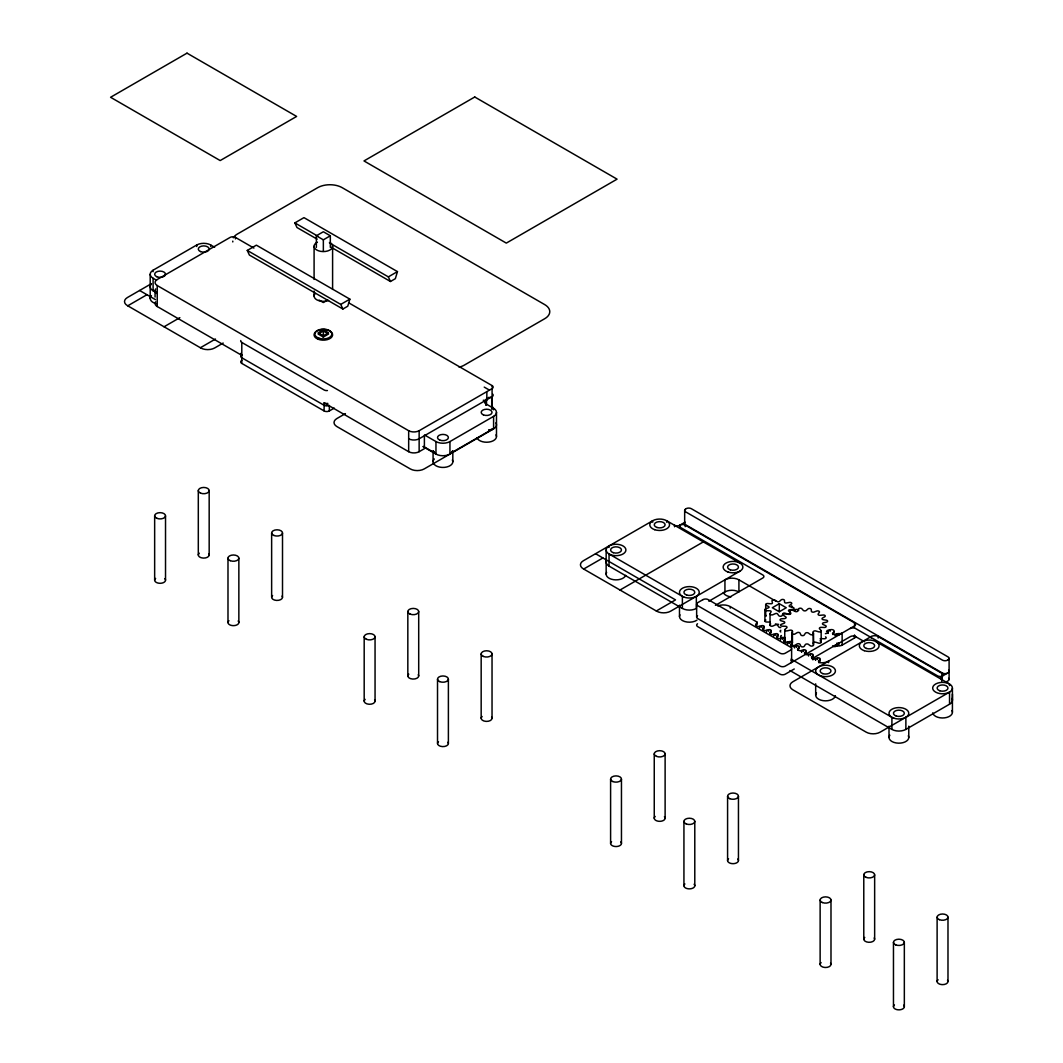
<?xml version="1.0" encoding="UTF-8"?>
<svg xmlns="http://www.w3.org/2000/svg" width="1063" height="1063" viewBox="0 0 1063 1063"><rect width="100%" height="100%" fill="white"/><g stroke="black" fill="none" stroke-linecap="round" stroke-linejoin="round"><path stroke-width="1.5" d="M155.065 297.042L155.065 290.598M952.421 700.172L952.421 694.126M349.873 299.141L347.76 306.21L342.871 309.027L249.393 255.054L247.267 250.43L256.382 245.168L349.873 299.141L340.758 304.403L247.267 250.43M317.106 239.148L296.976 227.522L294.863 222.898L303.965 217.636L397.456 271.61L395.343 278.679L390.466 281.496L331.497 247.453M770.662 623.848L770.104 624.858A1.807 1.05 0 0 0 770.795 626.027A1.807 1.05 0 0 0 772.934 626.001L775.259 624.964A1.807 1.05 0 0 1 776.628 624.752A1.807 1.05 0 0 1 777.638 625.323L778.741 626.891A1.807 1.05 0 0 0 780.774 627.529M756.59 626.134L756.444 626.054A2.658 1.528 0 0 1 755.939 624.3L757.095 623.024A1.807 1.05 0 0 0 756.803 621.921L730.268 606.601A9.873 5.7 0 0 0 717.684 605.937M827.094 630.465A1.807 1.05 0 0 0 828.25 630.359L830.336 629.734A2.658 1.528 0 0 1 833.365 630.027A2.658 1.528 0 0 1 833.884 631.781L832.781 634.491M756.298 625.961L756.444 626.054A2.658 1.528 0 0 0 759.487 626.346L759.66 627.795L759.779 626.253L761.573 625.708A1.807 1.05 0 0 1 763.699 625.894A1.807 1.05 0 0 1 764.018 627.13L762.915 628.326A2.658 1.528 0 0 0 763.433 630.08L763.579 630.16M763.287 630L763.433 630.08A2.658 1.528 0 0 0 766.463 630.372L768.549 629.748A1.807 1.05 0 0 1 770.675 629.934A1.807 1.05 0 0 1 770.994 631.156L769.997 633.774M770.276 634.026L770.409 634.119A2.658 1.528 0 0 0 773.452 634.412L775.538 633.774A1.807 1.05 0 0 1 777.664 633.96A1.807 1.05 0 0 1 777.983 635.182L776.88 636.392A2.658 1.528 0 0 0 777.398 638.145L777.545 638.225M784.534 642.265L784.374 642.185A2.658 1.528 0 0 1 783.869 640.431L784.972 639.222L784.972 640.737M794.579 647.965L794.699 646.424L796.493 645.879A1.807 1.05 0 0 1 798.619 646.065A1.807 1.05 0 0 1 798.938 647.287L797.941 649.905M801.688 651.964L801.688 650.45L803.469 649.905A1.807 1.05 0 0 1 805.595 650.091A1.807 1.05 0 0 1 805.927 651.313L804.983 653.865M808.558 656.03L808.664 654.489L810.458 653.944A1.807 1.05 0 0 1 812.584 654.13A1.807 1.05 0 0 1 812.903 655.353L811.906 658.715M815.653 660.03L815.653 658.515L817.447 657.97A1.807 1.05 0 0 1 819.573 658.156A1.807 1.05 0 0 1 819.892 659.379L818.895 662.754M769.997 632.259L769.904 632.365A2.658 1.528 0 0 0 770.409 634.119L770.569 634.199M797.835 648.496L797.941 648.39A2.658 1.528 0 0 0 798.353 650.25L798.499 650.33M811.906 656.456L811.813 656.562A2.658 1.528 0 0 0 812.318 658.303L812.464 658.396M785.358 640.325L785.052 640.577A1.807 1.05 0 0 0 785.145 641.826A1.807 1.05 0 0 0 787.231 642.132L789.955 641.507A1.807 1.05 0 0 1 791.762 641.667A1.807 1.05 0 0 1 792.413 642.65L791.908 644.324A1.807 1.05 0 0 0 792.878 645.44A1.807 1.05 0 0 0 795.004 645.228L797.051 644.019A1.807 1.05 0 0 1 798.818 643.74A1.807 1.05 0 0 1 800.094 644.497L800.824 646.131A1.807 1.05 0 0 0 802.485 646.915A1.807 1.05 0 0 0 804.279 646.238L805.289 644.643A1.807 1.05 0 0 1 806.711 643.979A1.807 1.05 0 0 1 808.412 644.364L810.232 645.693A1.807 1.05 0 0 0 812.305 646.025A1.807 1.05 0 0 0 813.461 644.975L813.261 631.927A1.807 1.05 0 0 1 814.085 631.05A1.807 1.05 0 0 1 815.919 630.997L818.523 631.794A1.807 1.05 0 0 0 820.636 631.608A1.807 1.05 0 0 0 820.968 630.372L819.6 628.884A1.807 1.05 0 0 1 819.679 627.821A1.807 1.05 0 0 1 821.314 627.343L824.25 627.462A1.807 1.05 0 0 0 826.057 626.785A1.807 1.05 0 0 0 825.486 625.589L823.187 624.552A1.807 1.05 0 0 1 822.51 623.556A1.807 1.05 0 0 1 823.679 622.745L826.429 622.161A1.807 1.05 0 0 0 827.612 621.124A1.807 1.05 0 0 0 826.243 620.167L823.4 619.742A1.807 1.05 0 0 1 822.098 618.998A1.807 1.05 0 0 1 822.589 617.988L824.689 616.806A1.807 1.05 0 0 0 825.034 615.57A1.807 1.05 0 0 0 823.121 615.025L820.224 615.304A1.807 1.05 0 0 1 818.51 614.932A1.807 1.05 0 0 1 818.231 613.883L819.321 612.315A1.807 1.05 0 0 0 818.776 611.119A1.807 1.05 0 0 0 816.636 611.052L814.192 611.996A1.807 1.05 0 0 1 812.371 612.062A1.807 1.05 0 0 1 811.375 611.172L811.268 609.484A1.807 1.05 0 0 0 809.926 608.514A1.807 1.05 0 0 0 807.92 608.966L806.352 610.388A1.807 1.05 0 0 1 804.731 610.88A1.807 1.05 0 0 1 803.203 610.295L801.901 608.78A1.807 1.05 0 0 0 799.987 608.209A1.807 1.05 0 0 0 798.486 609.086L798.061 610.773A1.807 1.05 0 0 1 796.918 611.597A1.807 1.05 0 0 1 795.111 611.424L792.852 610.335A1.807 1.05 0 0 0 790.713 610.268A1.807 1.05 0 0 0 789.955 611.424L790.752 613.059A1.807 1.05 0 0 1 790.287 614.082A1.807 1.05 0 0 1 788.52 614.348L785.69 613.883A1.807 1.05 0 0 0 783.683 614.321A1.807 1.05 0 0 0 783.803 615.557L785.69 616.859A1.807 1.05 0 0 1 785.982 617.909A1.807 1.05 0 0 1 784.547 618.573L781.65 618.812A1.807 1.05 0 0 0 780.109 619.689A1.807 1.05 0 0 0 781.106 620.792L783.737 621.536A1.807 1.05 0 0 1 784.746 622.413A1.807 1.05 0 0 1 783.896 623.356L781.425 624.26A1.807 1.05 0 0 0 780.641 625.416A1.807 1.05 0 0 0 782.315 626.187L785.251 626.253A1.807 1.05 0 0 1 786.793 626.825A1.807 1.05 0 0 1 786.686 627.888L785.052 629.296A1.807 1.05 0 0 0 785.145 630.532A1.807 1.05 0 0 0 787.231 630.851L789.955 630.213A1.807 1.05 0 0 1 791.762 630.372A1.807 1.05 0 0 1 792.413 631.369L791.908 633.03A1.807 1.05 0 0 0 792.878 634.146A1.807 1.05 0 0 0 795.004 633.947L797.051 632.724A1.807 1.05 0 0 1 798.818 632.445A1.807 1.05 0 0 1 800.094 633.203L800.824 634.837A1.807 1.05 0 0 0 802.485 635.634A1.807 1.05 0 0 0 804.279 634.943L805.289 633.362A1.807 1.05 0 0 1 806.711 632.684A1.807 1.05 0 0 1 808.412 633.07L810.232 634.398A1.807 1.05 0 0 0 812.305 634.731A1.807 1.05 0 0 0 813.461 633.681L813.275 631.993M155.397 291.687L153.099 290.358L153.099 278.267A9.873 5.7 0 0 1 153.099 270.201L196.748 244.995A9.873 5.7 0 0 1 210.726 244.995L214.646 247.267M151.451 283.648L127.387 297.547A9.873 5.7 0 0 0 127.387 305.599L200.721 347.946A9.873 5.7 0 0 0 214.699 347.946L223.19 343.043M127.746 305.812L146.946 294.717M316.362 247.347L316.362 235.787L323.351 231.761L330.327 235.787L330.327 247.347M164.061 326.779L179.86 317.651M316.362 235.787L323.351 239.826L330.327 235.787M200.376 347.747L215.47 339.031M327.537 300.111L323.351 302.53L319.152 300.111M329.371 242.829L388.34 276.872L397.456 271.61M323.351 330.978L318.103 334.008L323.351 337.037L328.587 334.008L323.351 330.978L323.351 337.37M240.769 340.532A3.707 2.139 0 0 0 241.793 342.445L241.793 363.413L324.109 410.929A3.707 2.139 0 0 0 329.344 410.929L334.26 408.099M345.422 413.613L336.918 418.516A9.873 5.7 0 0 0 336.918 426.582L410.265 468.916A9.873 5.7 0 0 0 424.23 468.916L493.591 428.867M253.898 248.078L235.401 237.394A3.707 2.139 0 0 0 230.166 237.394L157.231 279.503A7.414 4.279 0 0 0 157.231 285.548L408.67 430.714A7.414 4.279 0 0 0 419.141 430.714L492.076 388.62A3.707 2.139 0 0 0 492.076 385.59L348.691 302.809M324.109 410.929L324.109 402.864L408.67 451.695A7.414 4.279 0 0 0 419.141 451.695L424.389 448.666L424.389 435.764M424.509 434.953L435.963 441.57A9.873 5.7 0 0 0 449.941 441.57L493.591 416.377A9.873 5.7 0 0 0 493.591 408.312L485.738 403.767A3.707 2.139 0 0 1 485.738 400.751L485.738 405.282M449.941 441.57L449.941 453.675L493.591 428.469L493.591 416.377M583.68 569.037L602.894 557.955M674.527 526.783L674.527 525.268A3.707 2.139 0 0 0 679.762 525.268L679.988 525.135A3.707 2.139 0 0 1 685.236 525.135L854.506 622.865A3.707 2.139 0 0 1 854.506 625.881L854.506 627.396M620.008 590.018L703.334 541.904M656.323 610.986L675.523 599.891L595.559 553.717M740.007 571.137L670.633 611.185A9.873 5.7 0 0 1 656.668 611.185L583.335 568.838A9.873 5.7 0 0 1 583.335 560.772L652.695 520.737L652.695 522.239M708.862 601.22L724.939 591.932A9.873 5.7 0 0 1 738.918 591.932L738.918 579.827A9.873 5.7 0 0 0 724.939 579.827L724.939 591.932M715.439 605.339L762.809 577.993A3.707 2.139 0 0 0 762.809 574.963L680.865 527.647A3.707 2.139 0 0 1 680.865 524.63L685.117 522.172A3.707 2.139 0 0 0 685.755 524.83L942.429 673.025A3.707 2.139 0 0 0 947.678 673.025M779.285 603.691L772.309 607.73L779.285 611.756L786.275 607.73L779.285 603.691L779.285 611.756M854.506 625.881L785.291 666.102A3.707 2.139 0 0 1 780.043 666.102L697.74 618.586A3.707 2.139 0 0 1 697.554 615.676M794.26 668.986L785.291 674.168A3.707 2.139 0 0 1 780.043 674.168L697.74 626.652A3.707 2.139 0 0 1 697.514 623.768M812.969 658.183L850.36 636.604A3.707 2.139 0 0 1 855.595 636.604L864.564 641.773M837.139 642.889L837.139 645.919A2.658 1.528 0 0 1 838.906 645.733A3.707 2.139 0 0 0 842.135 645.135L854.506 637.986A3.707 2.139 0 0 0 855.569 636.245M941.911 680.878L941.911 676.347A3.707 2.139 0 0 0 941.911 673.317L878.171 636.524A4.943 2.857 0 0 0 871.195 636.524L792.865 681.755A9.873 5.7 0 0 0 792.865 689.807L866.199 732.155A9.873 5.7 0 0 0 880.177 732.155L949.538 692.106L949.538 704.211L905.875 729.404A9.873 5.7 0 0 1 891.91 729.404L789.902 670.514M941.672 681.024L941.911 676.347M945.406 682.393L948.023 680.878A3.707 2.139 0 0 0 948.634 678.34M765.918 620.021L765.759 620.074A1.807 1.05 0 0 0 764.975 621.23A1.807 1.05 0 0 0 766.662 622.014L769.585 622.081A1.807 1.05 0 0 1 770.157 622.147M793.317 610.202L795.416 609.564A2.658 1.528 0 0 1 798.831 610.149M780.614 638.385L780.428 638.438A2.658 1.528 0 0 1 777.398 638.145L777.398 638.145M794.579 646.45L794.406 646.503A2.658 1.528 0 0 1 791.364 646.211L791.231 646.131M808.558 654.516L808.372 654.569A2.658 1.528 0 0 1 805.262 654.237A2.658 1.528 0 0 1 804.917 652.416L804.917 653.931M785.039 638.345A1.807 1.05 0 0 0 782.527 637.813L780.734 638.358L780.614 639.899M791.51 646.291L791.364 646.211A2.658 1.528 0 0 1 790.859 644.457L791.948 643.248A1.807 1.05 0 0 0 791.629 642.025A1.807 1.05 0 0 0 789.503 641.839L787.71 642.384L787.71 643.899M832.781 632.99A1.807 1.05 0 0 0 833.1 634.212A1.807 1.05 0 0 0 835.226 634.398L837.139 633.814A2.658 1.528 0 0 1 838.906 633.628A3.707 2.139 0 0 0 842.135 633.03L842.135 645.135M832.621 645.812A1.807 1.05 0 0 0 835.226 646.49L837.019 645.945L837.019 643.686M795.111 609.657L795.111 611.172M830.07 629.814L830.044 631.329M795.19 609.631L795.23 611.132M825.393 633.668L826.429 633.442A1.807 1.05 0 0 0 827.612 632.485A1.807 1.05 0 0 0 826.496 631.502M785.251 637.548L782.315 637.481A1.807 1.05 0 0 1 780.641 636.71A1.807 1.05 0 0 1 781.425 635.554M294.863 222.898L317.864 236.185M484.223 387.105L489.458 390.121M740.007 563.071L666.66 520.737L666.66 522.239M876.191 641.707L949.538 684.04L949.538 685.555M738.918 579.827L775.724 601.087M153.099 278.267L156.54 280.247M423.366 446.394L435.963 453.675L435.963 441.57M153.099 290.757L155.982 292.418M423.061 446.619L435.963 454.074M791.111 659.113L891.91 717.312L891.91 729.404M241.793 342.445L324.109 389.962A3.707 2.139 0 0 0 327.417 390.546M139.612 290.478L155.49 299.646M606.614 560.334A9.873 5.7 0 0 0 609.046 566.101L682.38 608.435A9.873 5.7 0 0 0 696.345 608.435L696.345 596.343M155.676 301.799A7.414 4.279 0 0 0 157.231 306.516L241.793 355.348A3.707 2.139 0 0 1 240.796 353.394M756.71 621.868L756.71 623.383M791.457 605.83L791.603 605.923A2.658 1.528 0 0 1 792.055 607.478M812.185 658.223L812.318 658.303A2.658 1.528 0 0 0 815.361 658.608L815.534 660.057M798.207 650.157L798.353 650.25A2.658 1.528 0 0 0 801.382 650.543L801.568 651.991M784.242 642.092L784.374 642.185A2.658 1.528 0 0 0 787.417 642.477L787.603 643.926M820.105 640.737L820.968 641.667A1.807 1.05 0 0 1 820.636 642.902A1.807 1.05 0 0 1 818.523 643.088L815.919 642.291A1.807 1.05 0 0 0 814.085 642.344A1.807 1.05 0 0 0 813.275 643.288M388.34 276.872L390.466 281.496M340.758 304.403L342.871 309.027M952.421 688.08A9.873 5.7 0 0 1 937.606 693.01A9.873 5.7 0 0 1 937.606 683.137A9.873 5.7 0 0 1 952.421 688.08L952.421 712.276M949.1 658.409L949.1 679.377M947.983 917.13L947.983 981.508M941.911 673.317L941.911 674.832M937.114 917.13L937.114 981.508M908.772 726.188L908.772 737.47M905.875 717.312L905.875 729.404M904.334 942.336L904.334 1006.714M893.465 942.336L893.465 1006.714M889.013 726.188L889.013 737.47M878.171 636.524L878.171 638.039M874.65 874.796L874.65 939.174M871.195 636.524L871.195 638.039M863.781 874.796L863.781 939.174M854.506 622.865L854.506 624.38M854.506 634.956L854.506 637.986M838.906 633.628L838.906 635.143M838.906 642.703L838.906 645.733M837.139 633.814L837.139 635.329M837.019 633.854L837.019 635.368M835.226 634.398L835.226 635.913M835.226 644.989L835.226 646.49M833.777 631.887L833.724 633.468M830.987 899.989L830.987 964.367M828.582 662.634L828.582 661.133A9.873 5.7 0 0 1 821.021 662.794A2.658 1.528 0 0 1 818.895 660.482M828.25 630.359L828.25 633.389M821.168 630.851L821.168 642.145M820.131 899.989L820.131 964.367M819.892 659.379L819.892 662.408M817.447 657.97L817.447 659.485M815.68 683.841L815.68 695.136M813.461 633.761L813.461 645.055M812.903 655.353L812.903 659.884M810.458 653.944L810.458 655.446M805.927 651.313L805.927 652.828M803.469 649.905L803.469 651.42M798.938 647.287L798.938 648.802M796.493 645.879L796.493 647.38M792.44 631.17L792.44 642.451M791.895 633.189L791.948 644.763M791.616 648.656L791.616 661.571M791.005 645.799L791.005 644.284L790.952 645.866M789.503 641.839L789.503 643.354M784.746 629.841L784.746 641.122M784.029 640.258L783.963 642.584M782.527 637.813L782.527 639.315M777.983 635.182L777.983 636.697M775.538 633.774L775.538 635.289M770.994 631.156L770.994 632.671M770.024 613.883L770.024 625.177M768.549 629.748L768.549 631.249M766.755 630.293L766.649 631.834M765.692 604.595L765.692 615.889M764.922 609.71L764.922 620.991M764.018 627.13L764.018 628.632M761.573 625.708L761.573 627.223M757.029 623.091L757.029 624.606M756.085 624.127L756.032 625.708M738.453 796.16L738.453 860.538M730.268 606.601L730.268 608.116M727.584 796.16L727.584 860.538M696.65 604.169L696.65 617.072M694.79 821.367L694.79 885.745M685.236 525.135L685.236 526.65M684.665 510.413L684.665 523.315M683.934 821.367L683.934 885.745M682.38 608.435L682.38 596.343L609.046 553.996L609.046 566.101M679.988 525.135L679.988 526.65M679.762 525.268L679.762 526.783M679.483 605.206L679.483 616.5M665.119 753.826L665.119 818.204M654.25 753.826L654.25 818.204M621.456 779.02L621.456 843.397M610.6 779.02L610.6 843.397M609.046 545.93L609.046 547.445M606.149 549.97L606.149 574.166M496.487 412.338L496.487 436.534M493.591 408.312L493.591 409.813M492.076 385.59L492.076 387.105M492.076 388.62L492.076 408.777M492.036 653.891L492.036 718.269M491.731 408.976L491.731 396.884A3.707 2.139 0 0 1 488.355 397.456M486.841 391.636L486.841 399.701A3.707 2.139 0 0 1 483.266 400.259M486.495 398.492L486.495 404.95M485.964 404.392L485.964 400.605A3.707 2.139 0 0 0 486.881 398.452M481.167 653.891L481.167 718.269M452.825 451.15L452.825 461.741M448.387 679.098L448.387 743.475M437.518 679.098L437.518 743.475M433.079 451.15L433.079 461.741M419.141 430.714L419.141 451.695M418.702 611.557L418.702 675.935M408.67 430.714L408.67 451.695M407.833 611.557L407.833 675.935M375.053 636.764L375.053 701.142M364.184 636.764L364.184 701.142M332.599 246.244L332.599 289.388M329.344 405.641L329.344 410.929M323.351 239.826L323.351 251.373M314.09 246.244L314.09 279.436M314.09 291.049L314.09 296.032M282.506 532.922L282.506 597.3M271.636 532.922L271.636 597.3M238.856 558.128L238.856 622.506M235.401 237.394L235.401 238.909M232.784 241.128L232.784 241.939M227.987 558.128L227.987 622.506M210.726 244.995L210.726 246.51M209.172 490.588L209.172 554.966M198.303 490.588L198.303 554.966M196.748 244.995L196.748 246.51M165.522 515.781L165.522 580.159M157.231 285.548L157.231 306.516M154.653 515.781L154.653 580.159M153.099 270.201L153.099 271.703M150.202 274.227L150.202 298.424M492.701 394.134A3.707 2.139 0 0 1 492.076 396.685L419.141 438.78A7.414 4.279 0 0 1 408.67 438.78M492.701 407.036A3.707 2.139 0 0 1 492.953 408.777M241.793 363.413A3.707 2.139 0 0 1 241.793 360.384M329.092 405.415A3.707 2.139 0 0 1 324.109 405.282L241.793 357.766A3.707 2.139 0 0 1 241.793 354.736M327.842 403.395A3.707 2.139 0 0 1 324.109 402.864M157.231 293.614A7.414 4.279 0 0 1 155.676 288.897M156.155 303.659A9.873 5.7 0 0 1 151.451 295.66M156.035 291.528A9.873 5.7 0 0 1 153.099 290.358M452.36 460A9.873 5.7 0 0 1 441.969 467.414A9.873 5.7 0 0 1 434.315 458.964M496.022 434.807A9.873 5.7 0 0 1 489.113 442.049A9.873 5.7 0 0 1 476.942 437.704M493.591 428.469A9.873 5.7 0 0 1 488.635 430.023M452.625 450.805A9.873 5.7 0 0 1 449.941 453.675M435.963 453.675A9.873 5.7 0 0 1 433.279 450.805M328.587 300.43A9.261 5.342 0 0 1 317.119 299.992A9.261 5.342 0 0 1 315.246 293.441M329.889 242.47A9.261 5.342 0 0 1 329.689 250.137A9.261 5.342 0 0 1 316.415 249.792A9.261 5.342 0 0 1 317.412 242.138M947.678 660.123A3.707 2.139 0 0 1 942.429 660.123L685.755 511.928A3.707 2.139 0 0 1 685.755 508.898M686.1 508.699A3.707 2.139 0 0 1 691.349 508.699L948.023 656.894A3.707 2.139 0 0 1 948.023 659.91M948.634 670.275A3.707 2.139 0 0 1 948.023 672.826L942.788 675.842A3.707 2.139 0 0 1 937.539 675.842L855.595 628.539A3.707 2.139 0 0 0 850.36 628.539M790.965 660.349A3.707 2.139 0 0 1 790.527 663.073M903.643 1005.186A5.435 3.136 0 0 1 902.235 1009.186A5.435 3.136 0 0 1 895.166 1009A5.435 3.136 0 0 1 894.421 1004.934M947.532 980.259A5.435 3.136 0 0 1 942.017 984.63A5.435 3.136 0 0 1 938.071 979.727M830.548 963.131A5.435 3.136 0 0 1 825.034 967.489A5.435 3.136 0 0 1 821.088 962.6M874.198 937.925A5.435 3.136 0 0 1 868.684 942.296A5.435 3.136 0 0 1 864.737 937.393M737.762 859.01A5.435 3.136 0 0 1 736.353 863.01A5.435 3.136 0 0 1 729.284 862.824A5.435 3.136 0 0 1 728.54 858.758M694.112 884.217A5.435 3.136 0 0 1 692.691 888.216A5.435 3.136 0 0 1 685.635 888.017A5.435 3.136 0 0 1 684.891 883.964M620.779 841.883A5.435 3.136 0 0 1 619.357 845.882A5.435 3.136 0 0 1 612.301 845.683A5.435 3.136 0 0 1 611.557 841.63M664.428 816.676A5.435 3.136 0 0 1 663.02 820.676A5.435 3.136 0 0 1 655.951 820.477A5.435 3.136 0 0 1 655.207 816.424M941.672 679.509A3.707 2.139 0 0 1 941.672 676.48M951.956 698.444A9.873 5.7 0 0 1 949.538 704.211M908.307 735.742A9.873 5.7 0 0 1 898.408 743.17A9.873 5.7 0 0 1 889.837 735.211M951.956 710.536A9.873 5.7 0 0 1 944.569 717.857A9.873 5.7 0 0 1 932.729 712.861M835.385 695.72A9.873 5.7 0 0 1 823.054 700.65A9.873 5.7 0 0 1 816.49 692.863M625.695 575.335A9.873 5.7 0 0 1 613.51 579.68A9.873 5.7 0 0 1 606.614 572.426M696.943 620.154A9.873 5.7 0 0 1 684.612 621.496A9.873 5.7 0 0 1 679.948 614.773M730.999 596.875A9.873 5.7 0 0 1 723.345 592.463M780.774 631.954A1.807 1.05 0 0 1 780.8 630.306M820.078 638.863A1.807 1.05 0 0 1 821.314 638.637L824.25 638.757A1.807 1.05 0 0 0 826.057 638.079A1.807 1.05 0 0 0 825.486 636.883M765.892 616.327A1.807 1.05 0 0 1 765.918 615.331M778.634 624.353A9.261 5.342 0 0 1 775.445 623.888M447.935 742.226A5.435 3.136 0 0 1 442.421 746.598A5.435 3.136 0 0 1 438.474 741.695M491.598 717.033A5.435 3.136 0 0 1 486.083 721.392A5.435 3.136 0 0 1 482.124 716.502M374.601 699.892A5.435 3.136 0 0 1 369.087 704.264A5.435 3.136 0 0 1 365.141 699.361M418.251 674.686A5.435 3.136 0 0 1 412.75 679.058A5.435 3.136 0 0 1 408.79 674.155M282.054 596.051A5.435 3.136 0 0 1 276.553 600.422A5.435 3.136 0 0 1 272.593 595.519M238.165 620.978A5.435 3.136 0 0 1 236.757 624.978A5.435 3.136 0 0 1 229.688 624.792A5.435 3.136 0 0 1 228.944 620.726M164.831 578.644A5.435 3.136 0 0 1 163.423 582.644A5.435 3.136 0 0 1 156.354 582.444A5.435 3.136 0 0 1 155.61 578.392M208.72 553.717A5.435 3.136 0 0 1 203.206 558.088A5.435 3.136 0 0 1 199.259 553.185M155.982 291.913A9.873 5.7 0 0 1 151.411 283.994M495.863 422.848A9.873 5.7 0 0 1 488.701 430.409M452.599 451.257A9.873 5.7 0 0 1 442.952 455.748A9.873 5.7 0 0 1 433.305 451.257M233.302 237.793A17.287 9.979 0 0 1 237.394 234.033L317.717 187.659A17.287 9.979 0 0 1 342.166 187.659L544.708 304.603A17.287 9.979 0 0 1 544.708 318.714L464.385 365.087A17.287 9.979 0 0 1 459.083 367.173M782.82 613.776L782.195 615.437A1.807 1.05 0 0 1 780.574 616.248A1.807 1.05 0 0 1 778.741 615.61L777.638 614.042A1.807 1.05 0 0 0 776.628 613.457A1.807 1.05 0 0 0 775.259 613.67L772.934 614.706A1.807 1.05 0 0 1 770.795 614.733A1.807 1.05 0 0 1 770.104 613.564L770.994 611.943A1.807 1.05 0 0 0 770.874 611.132A1.807 1.05 0 0 0 769.585 610.787L766.662 610.72A1.807 1.05 0 0 1 764.975 609.949A1.807 1.05 0 0 1 765.759 608.793L768.243 607.89A1.807 1.05 0 0 0 769.054 607.212A1.807 1.05 0 0 0 768.456 606.468L766.29 605.325A1.807 1.05 0 0 1 765.865 604.116A1.807 1.05 0 0 1 767.752 603.518L770.662 603.744A1.807 1.05 0 0 0 772.017 603.532A1.807 1.05 0 0 0 772.389 602.748L772.004 601.073A1.807 1.05 0 0 1 773.027 599.984A1.807 1.05 0 0 1 775.14 600.223L777.106 601.472A1.807 1.05 0 0 0 778.395 601.817A1.807 1.05 0 0 0 779.551 601.352L781.119 599.917A1.807 1.05 0 0 1 783.125 599.466A1.807 1.05 0 0 1 784.467 600.436L784.574 602.136A1.807 1.05 0 0 0 785.185 602.867A1.807 1.05 0 0 0 786.593 602.947L789.384 602.429A1.807 1.05 0 0 1 791.43 602.827A1.807 1.05 0 0 1 791.377 604.063L789.57 605.405A1.807 1.05 0 0 0 789.211 606.189A1.807 1.05 0 0 0 790.208 606.774L792.932 607.411A1.807 1.05 0 0 1 794.048 608.474A1.807 1.05 0 0 1 792.626 609.405L789.756 609.763A1.807 1.05 0 0 0 788.6 610.242A1.807 1.05 0 0 0 788.719 611.052L790.088 612.554A1.807 1.05 0 0 1 789.769 613.776A1.807 1.05 0 0 1 787.643 613.962L785.039 613.178A1.807 1.05 0 0 0 783.63 613.112A1.807 1.05 0 0 0 782.82 613.776M187.008 53.15L110.579 97.278L220.187 160.566L296.63 116.438L187.008 53.15M474.749 96.999L363.984 160.938L506.307 243.108L617.072 179.155L474.749 96.999M323.351 329.769L318.103 332.799L323.351 335.828L328.587 332.799L323.351 329.769M702.975 599.625L697.74 602.655A3.707 2.139 0 0 0 697.74 605.684L780.043 653.2A3.707 2.139 0 0 0 785.291 653.2L790.527 650.171A3.707 2.139 0 0 0 790.527 647.154L708.21 599.625A3.707 2.139 0 0 0 702.975 599.625M777.04 637.734L777.04 636.219L776.987 637.8M773.744 635.833L773.744 634.319L773.625 635.86M763.075 629.668L763.075 628.153L763.008 629.734M319.086 338.273A8.517 4.916 0 0 0 331.869 334.008A8.517 4.916 0 0 0 319.086 329.756A8.517 4.916 0 0 0 319.086 338.273M317.917 339.15A9.261 5.342 0 0 0 332.56 335.363A9.261 5.342 0 0 0 319.564 329.929A9.261 5.342 0 0 0 317.917 339.15M156.899 276.765A5.435 3.136 0 0 0 165.483 274.546A5.435 3.136 0 0 0 157.869 271.371A5.435 3.136 0 0 0 156.899 276.765M200.548 251.572A5.435 3.136 0 0 0 209.145 249.353A5.435 3.136 0 0 0 201.518 246.164A5.435 3.136 0 0 0 200.548 251.572M439.763 440.082A5.435 3.136 0 0 0 448.36 437.863A5.435 3.136 0 0 0 440.733 434.674A5.435 3.136 0 0 0 439.763 440.082M483.413 414.876A5.435 3.136 0 0 0 492.01 412.657A5.435 3.136 0 0 0 484.396 409.481A5.435 3.136 0 0 0 483.413 414.876M895.71 944.874A5.435 3.136 0 0 0 904.294 942.655A5.435 3.136 0 0 0 896.68 939.466A5.435 3.136 0 0 0 895.71 944.874M939.36 919.668A5.435 3.136 0 0 0 947.957 917.462A5.435 3.136 0 0 0 940.33 914.273A5.435 3.136 0 0 0 939.36 919.668M822.377 902.54A5.435 3.136 0 0 0 830.96 900.321A5.435 3.136 0 0 0 823.347 897.132A5.435 3.136 0 0 0 822.377 902.54M866.026 877.334A5.435 3.136 0 0 0 874.61 875.115A5.435 3.136 0 0 0 866.996 871.926A5.435 3.136 0 0 0 866.026 877.334M729.829 798.698A5.435 3.136 0 0 0 738.426 796.479A5.435 3.136 0 0 0 730.799 793.304A5.435 3.136 0 0 0 729.829 798.698M686.18 823.905A5.435 3.136 0 0 0 694.764 821.686A5.435 3.136 0 0 0 687.15 818.497A5.435 3.136 0 0 0 686.18 823.905M612.846 781.557A5.435 3.136 0 0 0 621.43 779.352A5.435 3.136 0 0 0 613.816 776.163A5.435 3.136 0 0 0 612.846 781.557M656.496 756.364A5.435 3.136 0 0 0 665.079 754.145A5.435 3.136 0 0 0 657.466 750.956A5.435 3.136 0 0 0 656.496 756.364M893.956 718.216A9.873 5.7 0 0 0 908.772 713.273A9.873 5.7 0 0 0 893.956 708.343A9.873 5.7 0 0 0 893.956 718.216M864.272 650.676A9.873 5.7 0 0 0 879.088 645.733A9.873 5.7 0 0 0 864.272 640.803A9.873 5.7 0 0 0 864.272 650.676M939.838 690.791A5.435 3.136 0 0 0 947.983 688.08A5.435 3.136 0 0 0 939.838 685.356A5.435 3.136 0 0 0 939.838 690.791M896.175 715.997A5.435 3.136 0 0 0 904.334 713.273A5.435 3.136 0 0 0 896.175 710.562A5.435 3.136 0 0 0 896.175 715.997M866.491 648.457A5.435 3.136 0 0 0 874.65 645.733A5.435 3.136 0 0 0 866.491 643.022A5.435 3.136 0 0 0 866.491 648.457M822.842 673.65A5.435 3.136 0 0 0 830.987 670.939A5.435 3.136 0 0 0 822.842 668.228A5.435 3.136 0 0 0 822.842 673.65M683.828 597.034A9.873 5.7 0 0 0 699.215 592.716A9.873 5.7 0 0 0 685.05 587.175A9.873 5.7 0 0 0 683.828 597.034M611.092 554.899A9.873 5.7 0 0 0 625.908 549.97A9.873 5.7 0 0 0 611.092 545.027A9.873 5.7 0 0 0 611.092 554.899M654.742 529.706A9.873 5.7 0 0 0 669.557 524.763A9.873 5.7 0 0 0 654.742 519.82A9.873 5.7 0 0 0 654.742 529.706M730.294 569.821A5.435 3.136 0 0 0 738.453 567.097A5.435 3.136 0 0 0 730.294 564.387A5.435 3.136 0 0 0 730.294 569.821M656.961 527.474A5.435 3.136 0 0 0 665.119 524.763A5.435 3.136 0 0 0 656.961 522.053A5.435 3.136 0 0 0 656.961 527.474M613.311 552.68A5.435 3.136 0 0 0 621.456 549.97A5.435 3.136 0 0 0 613.311 547.246A5.435 3.136 0 0 0 613.311 552.68M686.645 595.028A5.435 3.136 0 0 0 694.79 592.304A5.435 3.136 0 0 0 686.645 589.593A5.435 3.136 0 0 0 686.645 595.028M820.623 675.882A9.873 5.7 0 0 0 835.438 670.939A9.873 5.7 0 0 0 820.623 665.996A9.873 5.7 0 0 0 820.623 675.882M728.075 572.04A9.873 5.7 0 0 0 742.891 567.097A9.873 5.7 0 0 0 728.075 562.168A9.873 5.7 0 0 0 728.075 572.04M439.763 681.635A5.435 3.136 0 0 0 448.36 679.416A5.435 3.136 0 0 0 440.733 676.241A5.435 3.136 0 0 0 439.763 681.635M483.413 656.442A5.435 3.136 0 0 0 492.01 654.223A5.435 3.136 0 0 0 484.396 651.034A5.435 3.136 0 0 0 483.413 656.442M366.429 639.301A5.435 3.136 0 0 0 375.026 637.082A5.435 3.136 0 0 0 367.399 633.893A5.435 3.136 0 0 0 366.429 639.301M410.079 614.095A5.435 3.136 0 0 0 418.676 611.876A5.435 3.136 0 0 0 411.049 608.687A5.435 3.136 0 0 0 410.079 614.095M273.882 535.46A5.435 3.136 0 0 0 282.479 533.254A5.435 3.136 0 0 0 274.852 530.065A5.435 3.136 0 0 0 273.882 535.46M230.233 560.666A5.435 3.136 0 0 0 238.83 558.447A5.435 3.136 0 0 0 231.203 555.258A5.435 3.136 0 0 0 230.233 560.666M156.899 518.332A5.435 3.136 0 0 0 165.483 516.113A5.435 3.136 0 0 0 157.869 512.924A5.435 3.136 0 0 0 156.899 518.332M200.548 493.126A5.435 3.136 0 0 0 209.145 490.907A5.435 3.136 0 0 0 201.518 487.718A5.435 3.136 0 0 0 200.548 493.126"/></g></svg>
